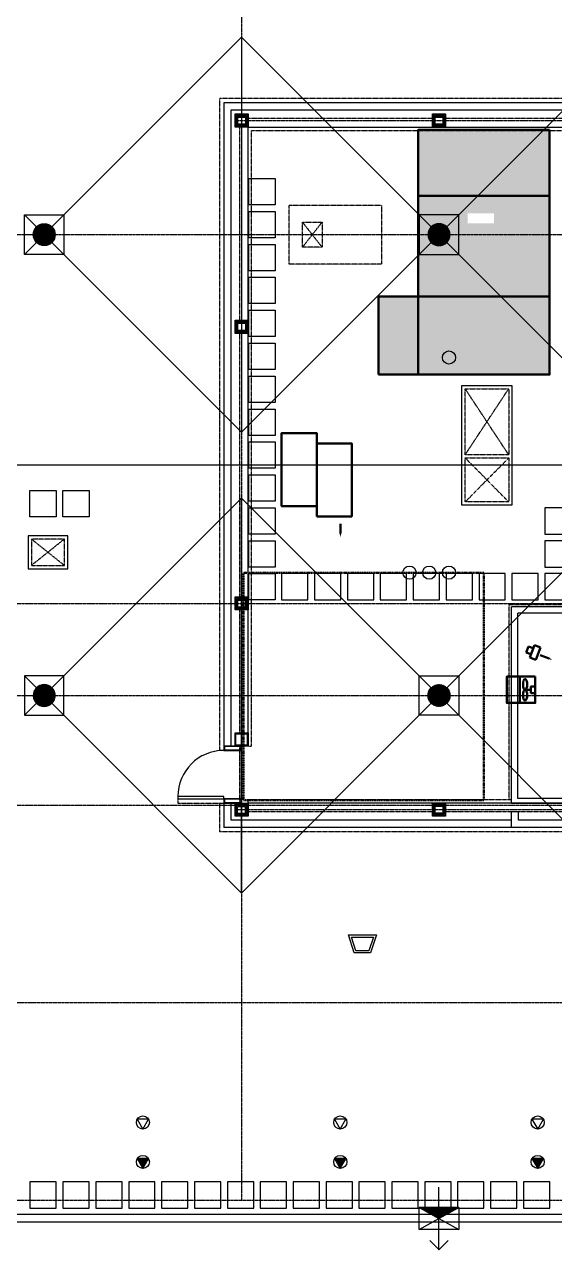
# Model space of a CAD drawing. Header units: inches. Extents: x 2704 to 6134, y 5265 to 7121.
# Drawn here: x 4041 to 4524, y 5284 to 6402 of the extents above; entities that cross this region are included whole.
import ezdxf

# ---------------------------------------------------------------- set-up
doc = ezdxf.new("R2010")
doc.units = ezdxf.units.IN
doc.header["$MEASUREMENT"] = 0
for name, pattern in [('CENTER2', [1.125, 0.75, -0.125, 0.125, -0.125]), ('DASHED2', [0.375, 0.25, -0.125]), ('HIDDEN2', [0.1875, 0.125, -0.0625])]:
    doc.linetypes.add(name, pattern=pattern)
doc.layers.get('0').update_dxf_attribs({"linetype": 'CONTINUOUS'})
for name, color, linetype in [('A_0_BLDGRD', 66, 'CENTER2'), ('A_9_CW_COPING', 2, 'CONTINUOUS'), ('A_9_PARAPET', 2, 'CONTINUOUS'), ('A_9_SCREEN WALL', 32, 'CONTINUOUS'), ('A_9_WALL', 31, 'CONTINUOUS'), ('A_MS_DRAINS', 7, 'CONTINUOUS'), ('A_MS_HATCH', 6, 'CONTINUOUS'), ('A_MS_HVAC', 2, 'CONTINUOUS'), ('A_MS_LIGHT', 3, 'CONTINUOUS'), ('A_MS_PAVERS', 1, 'CONTINUOUS'), ('A_MS_SLOPE_H', 3, 'CONTINUOUS'), ('A_MS_SLOPE_V', 1, 'CONTINUOUS'), ('columns', 2, 'CONTINUOUS'), ('M_1-9_DUCT', 9, 'CONTINUOUS'), ('M_2-9_SHAFT', 9, 'CONTINUOUS'), ('P_2-9_SLEEVE', 9, 'CONTINUOUS')]:
    doc.layers.add(name, color=color, linetype=linetype)
doc.layers.add('M-Anno-Text', color=8, linetype='CONTINUOUS', lineweight=20)
doc.layers.add('M-Hvac-Eqpm', color=34, linetype='CONTINUOUS', lineweight=50)

# ---------------------------------------------------------------- blocks, each defined once
blk = doc.blocks.new('RD-20DIA')
at = {"layer": 'A_MS_HATCH'}
h = blk.add_hatch(dxfattribs=at)
h.set_pattern_fill('ANSI37', color=256, scale=4, angle=90, style=0)
h.set_pattern_definition([(135, (-6240, -5706), (-0.35355339, -0.35355339), []), (225, (-6240, -5706), (0.35355339, -0.35355339), [])])
edge = h.paths.add_edge_path()
edge.add_arc((0, 0), 10, 0, 360)
at = {"layer": 'A_MS_DRAINS', "color": 30}
for p, q in [((-18, -18), (18, 18)), ((18, -18), (-18, 18))]:
    blk.add_line(p, q, dxfattribs=at)
at = {"layer": 'A_MS_DRAINS'}
blk.add_lwpolyline([(18, -18), (-18, -18), (-18, 18), (18, 18)], close=True, dxfattribs=at)
blk.add_circle((0, 0), 10, dxfattribs=at)
blk = doc.blocks.new('SD-6X24')
at = {"layer": 'A_MS_HATCH'}
h = blk.add_hatch(dxfattribs=at)
h.set_pattern_fill('ANSI37', color=256, scale=4, angle=270, style=0)
h.set_pattern_definition([(315, (-6969.3838, -6302.17434), (0.35355339, 0.35355339), []), (45, (-6969.3838, -6302.17434), (-0.35355339, 0.35355339), [])])
h.paths.add_polyline_path([(-18, -10), (0, 0), (18, -10)])
at = {"layer": 'A_MS_DRAINS'}
for p, q in [((0, 28.5), (0, -28.5)), ((-18, 10), (0, 0)), ((0, 0), (18, 10))]:
    blk.add_line(p, q, dxfattribs=at)
at = {"layer": 'A_MS_DRAINS', "const_width": 1}
blk.add_lwpolyline([(-8.5, 20), (0, 28.5), (8.5, 20)], dxfattribs=at)
at = {"layer": 'A_MS_DRAINS'}
for points in [[(-18, -10), (18, -10), (18, 10), (-18, 10)], [(-18, -10), (0, 0), (18, -10)]]:
    blk.add_lwpolyline(points, close=True, dxfattribs=at)
blk = doc.blocks.new('ARROWS')
blk.add_line((0, 0), (0.365, 0))
blk.add_solid([(0.365, 0.031), (0.365, -0.031), (0.5, 0)])
blk = doc.blocks.new('A$C5A135038')
at = {"layer": 'M-Hvac-Eqpm'}
blk.add_line((12, 22), (12, 16.7), dxfattribs=at)
for points in [[(24, 26), (0, 26), (0, 12), (24, 12)], [(15, 26), (9, 26), (9, 22), (15, 22)], [(24, 12), (0, 12), (0, 0), (24, 0)]]:
    blk.add_lwpolyline(points, close=True, dxfattribs=at)
for centre in [(7.1, 16.7), (16.9, 16.7)]:
    blk.add_ellipse(centre, major_axis=(-4.89, 0), ratio=0.393434, dxfattribs=at)
blk = doc.blocks.new('UHEATH')
for p, q in [((-1, 1), (-1, 0)), ((1, 1), (-1, 1)), ((-1, 0), (1, 0)), ((-0.5, 1.75), (0.5, 1.75)), ((-0.5, 1), (-0.5, 1.75)), ((0.5, 1.75), (0.5, 1)), ((1, 0), (1, 1))]:
    blk.add_line(p, q)

msp = doc.modelspace()

# ---------------------------------------------------------------- hatches: boundary and pattern name
at = {"layer": 'A_MS_HATCH'}
h = msp.add_hatch(dxfattribs=at)
h.set_pattern_fill('ANSI37', color=9, scale=4, angle=90, style=0)
h.set_pattern_definition([(315, (9227.35104, 11951.13416), (0.35355339, 0.35355339), []), (45, (9227.35104, 11951.13416), (-0.35355339, 0.35355339), [])])
h.paths.add_polyline_path([(4143.8038476, 5368), (4149, 5359), (4154.1961524, 5368)])
h = msp.add_hatch(dxfattribs=at)
h.set_pattern_fill('ANSI37', color=9, scale=4, angle=90, style=0)
h.set_pattern_definition([(315, (9407.35104, 11951.13416), (0.35355339, 0.35355339), []), (45, (9407.35104, 11951.13416), (-0.35355339, 0.35355339), [])])
h.paths.add_polyline_path([(4323.8038476, 5368), (4329, 5359), (4334.1961524, 5368)])
h = msp.add_hatch(dxfattribs=at)
h.set_pattern_fill('ANSI37', color=9, scale=4, angle=90, style=0)
h.set_pattern_definition([(315, (9587.35104, 11951.13416), (0.35355339, 0.35355339), []), (45, (9587.35104, 11951.13416), (-0.35355339, 0.35355339), [])])
h.paths.add_polyline_path([(4503.8038476, 5368), (4509, 5359), (4514.1961524, 5368)])
at = {"layer": 'A_MS_HVAC'}
h = msp.add_hatch(dxfattribs=at)
h.set_pattern_fill('DOTS', color=6, scale=84, style=0)
h.set_pattern_definition([(180, (12027, 1440), (-2.625, 5.25), [0, -5.25])])
h.paths.add_polyline_path([(4399.8997987, 6153.5), (4519.8997987, 6153.5), (4519.8997987, 6082.5), (4399.8997987, 6082.5)])
h.paths.add_polyline_path([(4399.8997987, 6082.5), (4363.8997987, 6082.5), (4363.8997987, 6153.5), (4399.8997987, 6153.5)])
h.paths.add_polyline_path([(4399.8997987, 6153.5), (4399.8997987, 6245.5), (4519.8997987, 6245.5), (4519.8997987, 6153.5)])
h.paths.add_polyline_path([(4469.1389205, 6220.3217166), (4469.1389205, 6229.3217166), (4445.1389205, 6229.3217166), (4445.1389205, 6220.3217166)], flags=16)
h.paths.add_polyline_path([(4399.8997987, 6245.5), (4399.8997987, 6305.5), (4519.8997987, 6305.5), (4519.8997987, 6245.5)])
h.paths.add_polyline_path([(5255.1016635, 6119.4439459), (5239.7188063, 6119.4439459), (5239.7188063, 6126.6439459), (5255.1016635, 6126.6439459)], flags=9)

# ---------------------------------------------------------------- linework, layer by layer
at = {"layer": 'A_0_BLDGRD'}
for p, q in [((4239, 6670), (4239, 5330)), ((3155, 6210), (5683, 6210)), ((3155, 5874), (5683, 5874)), ((3155, 5790), (5683, 5790)), ((3155, 5690), (5711, 5690)), ((5503, 5510), (3155, 5510)), ((5323, 5330), (3155, 5330))]:
    msp.add_line(p, q, dxfattribs=at)
at = {"layer": 'A_9_CW_COPING'}
for points in [[(5523, 5674.5), (5523, 5490), (5343, 5490), (5343, 5310), (3495, 5310), (3495, 5490), (3135, 5490), (3135, 6510), (3495, 6510), (3495, 6690), (5343, 6690), (5343, 6510), (5523, 6510), (5523, 6325.5)], [(5516, 5674.5), (5516, 5497), (5336, 5497), (5336, 5317), (3502, 5317), (3502, 5497), (3142, 5497), (3142, 6503), (3502, 6503), (3502, 6683), (5336, 6683), (5336, 6503), (5516, 6503), (5516, 6325.5)]]:
    msp.add_lwpolyline(points, dxfattribs=at)
at = {"layer": 'A_9_PARAPET'}
msp.add_lwpolyline([(4222.875, 5696.0029885), (4222.875, 5698.0029885), (4180.8809769, 5698.0029885), (4180.8809769, 5696.0029885)], close=True, dxfattribs=at)
msp.add_arc((4222.875, 5698.0029885), 41.9940231, 90, 180, dxfattribs=at)
at = {"layer": 'A_9_SCREEN WALL', "linetype": 'HIDDEN2'}
for p, q in [((5711.125, 6334.125), (4218.875, 6334.125)), ((4218.875, 6334.125), (4218.875, 5739.9970115)), ((4245, 5743.9970115), (4248, 5743.9970115)), ((4222.875, 5739.9970115), (4218.875, 5739.9970115)), ((4180.8809769, 5696.0029885), (4180.8809769, 5692.0029885)), ((4180.8809769, 5692.0029885), (4222.875, 5692.0029885)), ((4218.875, 5692.0029885), (4218.875, 5665.875)), ((5711.125, 5665.875), (4218.875, 5665.875))]:
    msp.add_line(p, q, dxfattribs=at)
at = {"layer": 'A_9_SCREEN WALL'}
for p, q in [((5707.125, 6330.125), (4222.875, 6330.125)), ((4222.875, 6330.125), (4222.875, 5743.9970115)), ((4229.375, 6323.625), (4577, 6323.625)), ((4229.375, 5743.9970115), (4229.375, 6323.625)), ((4222.875, 5692.0029885), (4222.875, 5669.875)), ((4229.375, 5676.375), (4229.375, 5692.0029885)), ((4485, 5676.375), (4229.375, 5676.375)), ((4491.5, 5684.0029885), (4485, 5684.0029885)), ((4491.5, 5676.375), (4491.5, 5684.0029885)), ((5049.25, 5676.375), (4491.5, 5676.375)), ((5707.125, 5669.875), (4222.875, 5669.875))]:
    msp.add_line(p, q, dxfattribs=at)
at = {"layer": 'A_9_SCREEN WALL', "color": 66, "linetype": 'CENTER2'}
for p, q in [((4233.8817138, 6314), (5693, 6314)), ((5692.2093789, 5686), (4233.8817138, 5686))]:
    msp.add_line(p, q, dxfattribs=at)
at = {"layer": 'A_9_SCREEN WALL', "color": 2, "linetype": 'HIDDEN2'}
for p, q in [((4413, 6315.9970115), (4245, 6315.9970115)), ((4593, 6315.9970115), (4425, 6315.9970115)), ((4237, 6307.9970115), (4237, 6132.0029885)), ((4237, 6119.9970115), (4237, 5880.0029885)), ((4237, 5867.9970115), (4237, 5756.0029885)), ((4237, 5743.9970115), (4237, 5692.0029885)), ((4413, 5684.0029885), (4245, 5684.0029885)), ((4593, 5684.0029885), (4425, 5684.0029885))]:
    msp.add_line(p, q, dxfattribs=at)
at = {"layer": 'A_9_SCREEN WALL', "color": 2}
for points in [[(4233, 6320.0029885), (4245, 6320.0029885), (4245, 6307.9970115), (4233, 6307.9970115)], [(4233.8817138, 6319.0473235), (4244.2093789, 6319.0473235), (4244.2093789, 6308.8455662), (4233.8817138, 6308.8455662)], [(4413, 6320.0029885), (4425, 6320.0029885), (4425, 6307.9970115), (4413, 6307.9970115)], [(4413.8817138, 6319.0473235), (4424.2093789, 6319.0473235), (4424.2093789, 6308.8455662), (4413.8817138, 6308.8455662)], [(4233, 6132.0029885), (4245, 6132.0029885), (4245, 6119.9970115), (4233, 6119.9970115)], [(4233.8817138, 6131.0473235), (4244.2093789, 6131.0473235), (4244.2093789, 6120.8455662), (4233.8817138, 6120.8455662)], [(4233, 5880.0029885), (4245, 5880.0029885), (4245, 5867.9970115), (4233, 5867.9970115)], [(4233.8817138, 5879.0473235), (4244.2093789, 5879.0473235), (4244.2093789, 5868.8455662), (4233.8817138, 5868.8455662)], [(4233, 5756.0029885), (4245, 5756.0029885), (4245, 5743.9970115), (4233, 5743.9970115)], [(4233.8817138, 5755.0473235), (4244.2093789, 5755.0473235), (4244.2093789, 5744.8455662), (4233.8817138, 5744.8455662)], [(4238.5, 5740.4970115), (4238.5, 5743.4970115), (4223.375, 5743.4970115), (4223.375, 5740.4970115)], [(4238.5, 5692.5029885), (4238.5, 5695.5029885), (4223.375, 5695.5029885), (4223.375, 5692.5029885)], [(4233, 5692.0029885), (4245, 5692.0029885), (4245, 5679.9970115), (4233, 5679.9970115)], [(4233.8817138, 5691.0473235), (4244.2093789, 5691.0473235), (4244.2093789, 5680.8455662), (4233.8817138, 5680.8455662)], [(4413, 5692.0029885), (4425, 5692.0029885), (4425, 5679.9970115), (4413, 5679.9970115)], [(4413.8817138, 5691.0473235), (4424.2093789, 5691.0473235), (4424.2093789, 5680.8455662), (4413.8817138, 5680.8455662)]]:
    msp.add_lwpolyline(points, close=True, dxfattribs=at)
at = {"layer": 'A_9_SCREEN WALL'}
for points in [[(4245, 5743.9970115), (4245, 6307.9970115), (4575, 6307.9970115)], [(4245, 5692.0029885), (4245, 5695.0029885)], [(4493, 5692.0029885), (4245, 5692.0029885)], [(5057.75, 5692.0029885), (4493, 5692.0029885)], [(4485, 5669.875), (4485, 5684.0029885)]]:
    msp.add_lwpolyline(points, dxfattribs=at)
at = {"layer": 'A_9_SCREEN WALL', "linetype": 'HIDDEN2'}
for points in [[(4248, 5743.9970115), (4248, 6304.9970115), (4577, 6304.9970115)], [(4483, 5695.0029885), (4483, 5873), (4531, 5873)], [(4485, 5695.0029885), (4245, 5695.0029885)]]:
    msp.add_lwpolyline(points, dxfattribs=at)
at = {"layer": 'A_9_SCREEN WALL', "color": 2}
for points in [[(4239, 5739.9970115), (4239, 5743.9970115), (4222.875, 5743.9970115), (4222.875, 5739.9970115), (4239, 5739.9970115)], [(4239, 5692.0029885), (4239, 5696.0029885), (4222.875, 5696.0029885), (4222.875, 5692.0029885), (4239, 5692.0029885)]]:
    msp.add_lwpolyline(points, dxfattribs=at)
at = {"layer": 'A_9_WALL'}
for p, q in [((4485, 5692.0029885), (4485, 5871)), ((4531, 5871), (4485, 5871)), ((4491, 5696.1279885), (4491, 5865)), ((4531, 5865), (4491, 5865)), ((4485, 5692.0029885), (5055.75, 5692.0029885)), ((5049.25, 5696.1279885), (4491, 5696.1279885))]:
    msp.add_line(p, q, dxfattribs=at)
at = {"layer": 'A_MS_DRAINS', "color": 3}
for points in [[(4143.8038476, 5404), (4149, 5395), (4154.1961524, 5404)], [(4323.8038476, 5404), (4329, 5395), (4334.1961524, 5404)], [(4503.8038476, 5404), (4509, 5395), (4514.1961524, 5404)], [(4143.8038476, 5368), (4149, 5359), (4154.1961524, 5368)], [(4323.8038476, 5368), (4329, 5359), (4334.1961524, 5368)], [(4503.8038476, 5368), (4509, 5359), (4514.1961524, 5368)]]:
    msp.add_lwpolyline(points, close=True, dxfattribs=at)
for centre in [(4149, 5401), (4329, 5401), (4509, 5401), (4149, 5365), (4329, 5365), (4509, 5365)]:
    msp.add_circle(centre, 6, dxfattribs=at)
at = {"layer": 'A_MS_HVAC', "linetype": 'HIDDEN2'}
for p, q in [((4312.5002771, 6198.5), (4294.5002771, 6221.5)), ((4294.5002771, 6198.5), (4312.5002771, 6221.5))]:
    msp.add_line(p, q, dxfattribs=at)
for points in [[(4282.5002771, 6183), (4282.5002771, 6237), (4366.5002771, 6237), (4366.5002771, 6183)], [(4312.5002771, 6221.5), (4312.5002771, 6198.5), (4294.5002771, 6198.5), (4294.5002771, 6221.5)]]:
    msp.add_lwpolyline(points, close=True, dxfattribs=at)
at = {"layer": 'A_MS_LIGHT'}
for points in [[(4356.6074254, 5555.5123318), (4341.6925746, 5555.5123318), (4336.4054341, 5571.9429867), (4361.8945659, 5571.9429867)], [(4355.15, 5557.5123318), (4355.15, 5557.5123318), (4343.15, 5557.5123318), (4339.15, 5569.9429867), (4359.15, 5569.9429867), (4355.15, 5557.5123318)]]:
    msp.add_lwpolyline(points, close=True, dxfattribs=at)
at = {"layer": 'A_MS_PAVERS'}
for points in [[(4269.5, 6261.125), (4269.5, 6237.125), (4245.5, 6237.125), (4245.5, 6261.125)], [(4269.5, 6231.125), (4269.5, 6207.125), (4245.5, 6207.125), (4245.5, 6231.125)], [(4269.5, 6201.125), (4269.5, 6177.125), (4245.5, 6177.125), (4245.5, 6201.125)], [(4269.5, 6171.125), (4269.5, 6147.125), (4245.5, 6147.125), (4245.5, 6171.125)], [(4269.5, 6141.125), (4269.5, 6117.125), (4245.5, 6117.125), (4245.5, 6141.125)], [(4269.5, 6111.125), (4269.5, 6087.125), (4245.5, 6087.125), (4245.5, 6111.125)], [(4269.5, 6081.125), (4269.5, 6057.125), (4245.5, 6057.125), (4245.5, 6081.125)], [(4269.5, 6051.125), (4269.5, 6027.125), (4245.5, 6027.125), (4245.5, 6051.125)], [(4269.5, 6021.125), (4269.5, 5997.125), (4245.5, 5997.125), (4245.5, 6021.125)], [(4269.5, 5991.125), (4269.5, 5967.125), (4245.5, 5967.125), (4245.5, 5991.125)], [(4070, 5977), (4070, 5953), (4046, 5953), (4046, 5977)], [(4100, 5977), (4100, 5953), (4076, 5953), (4076, 5977)], [(4269.5, 5961.125), (4269.5, 5937.125), (4245.5, 5937.125), (4245.5, 5961.125)], [(4539.5, 5961.125), (4515.5, 5961.125), (4515.5, 5937.125), (4539.5, 5937.125)], [(4269.5, 5931.125), (4269.5, 5907.125), (4245.5, 5907.125), (4245.5, 5931.125)], [(4539.5, 5931.125), (4515.5, 5931.125), (4515.5, 5907.125), (4539.5, 5907.125)], [(4269.5, 5901.125), (4269.5, 5877.125), (4245.5, 5877.125), (4245.5, 5901.125)], [(4299.5, 5901.125), (4275.5, 5901.125), (4275.5, 5877.125), (4299.5, 5877.125)], [(4329.5, 5901.125), (4305.5, 5901.125), (4305.5, 5877.125), (4329.5, 5877.125)], [(4359.5, 5901.125), (4335.5, 5901.125), (4335.5, 5877.125), (4359.5, 5877.125)], [(4389.5, 5901.125), (4365.5, 5901.125), (4365.5, 5877.125), (4389.5, 5877.125)], [(4419.5, 5901.125), (4395.5, 5901.125), (4395.5, 5877.125), (4419.5, 5877.125)], [(4449.5, 5901.125), (4425.5, 5901.125), (4425.5, 5877.125), (4449.5, 5877.125)], [(4479.5, 5901.125), (4455.5, 5901.125), (4455.5, 5877.125), (4479.5, 5877.125)], [(4509.5, 5901.125), (4485.5, 5901.125), (4485.5, 5877.125), (4509.5, 5877.125)], [(4539.5, 5901.125), (4515.5, 5901.125), (4515.5, 5877.125), (4539.5, 5877.125)], [(4070, 5323), (4070, 5347), (4046, 5347), (4046, 5323)], [(4100, 5323), (4100, 5347), (4076, 5347), (4076, 5323)], [(4130, 5323), (4130, 5347), (4106, 5347), (4106, 5323)], [(4160, 5323), (4160, 5347), (4136, 5347), (4136, 5323)], [(4190, 5323), (4190, 5347), (4166, 5347), (4166, 5323)], [(4220, 5323), (4220, 5347), (4196, 5347), (4196, 5323)], [(4250, 5323), (4250, 5347), (4226, 5347), (4226, 5323)], [(4280, 5323), (4280, 5347), (4256, 5347), (4256, 5323)], [(4310, 5323), (4310, 5347), (4286, 5347), (4286, 5323)], [(4340, 5323), (4340, 5347), (4316, 5347), (4316, 5323)], [(4370, 5323), (4370, 5347), (4346, 5347), (4346, 5323)], [(4400, 5323), (4400, 5347), (4376, 5347), (4376, 5323)], [(4430, 5323), (4430, 5347), (4406, 5347), (4406, 5323)], [(4460, 5323), (4460, 5347), (4436, 5347), (4436, 5323)], [(4490, 5323), (4490, 5347), (4466, 5347), (4466, 5323)], [(4520, 5323), (4520, 5347), (4496, 5347), (4496, 5323)]]:
    msp.add_lwpolyline(points, close=True, dxfattribs=at)
at = {"layer": 'A_MS_SLOPE_H'}
for p, q in [((4239, 6390), (4239, 6030)), ((4575, 6000), (3142, 6000)), ((4239, 5610), (4239, 5970))]:
    msp.add_line(p, q, dxfattribs=at)
at = {"layer": 'A_MS_SLOPE_V'}
for p, q in [((4816.375, 6607.375), (4437, 6228)), ((4077, 6228), (4239, 6390)), ((4239, 6390), (4401, 6228)), ((4077, 6192), (4239, 6030)), ((4239, 6030), (4401, 6192)), ((4575, 6054), (4437, 6192)), ((4077, 5808), (4239, 5970)), ((4239, 5970), (4401, 5808)), ((4575, 5946), (4437, 5808)), ((4077, 5772), (4239, 5610)), ((4239, 5610), (4401, 5772)), ((4816.375, 5392.625), (4437, 5772))]:
    msp.add_line(p, q, dxfattribs=at)
at = {"layer": 'columns'}
for points in [[(4234.6086125, 6318.0823612), (4243.3171626, 6318.0823612), (4243.3171626, 6309.8263843), (4234.6086125, 6309.8263843)], [(4235.4903263, 6317.1266963), (4242.5265416, 6317.1266963), (4242.5265416, 6310.674939), (4235.4903263, 6310.674939)], [(4414.6086125, 6318.0823612), (4423.3171626, 6318.0823612), (4423.3171626, 6309.8263843), (4414.6086125, 6309.8263843)], [(4415.4903263, 6317.1266963), (4422.5265416, 6317.1266963), (4422.5265416, 6310.674939), (4415.4903263, 6310.674939)], [(4234.6086125, 6130.1623626), (4243.3171626, 6130.1623626), (4243.3171626, 6121.9063857), (4234.6086125, 6121.9063857)], [(4235.4903263, 6129.2066977), (4242.5265416, 6129.2066977), (4242.5265416, 6122.7549404), (4235.4903263, 6122.7549404)], [(4234.6525851, 5877.8439947), (4243.3611352, 5877.8439947), (4243.3611352, 5869.5880178), (4234.6525851, 5869.5880178)], [(4235.5342988, 5876.8883298), (4242.5705141, 5876.8883298), (4242.5705141, 5870.4365725), (4235.5342988, 5870.4365725)], [(4234.4594585, 5689.9902311), (4243.1680086, 5689.9902311), (4243.1680086, 5681.7342541), (4234.4594585, 5681.7342541)], [(4235.3411723, 5689.0345661), (4242.3773876, 5689.0345661), (4242.3773876, 5682.5828088), (4235.3411723, 5682.5828088)], [(4414.6086125, 5690.0823612), (4423.3171626, 5690.0823612), (4423.3171626, 5681.8263843), (4414.6086125, 5681.8263843)], [(4415.4903263, 5689.1266963), (4422.5265416, 5689.1266963), (4422.5265416, 5682.674939), (4415.4903263, 5682.674939)]]:
    msp.add_lwpolyline(points, close=True, dxfattribs=at)
at = {"layer": 'M-Hvac-Eqpm'}
for p, q in [((4519.8997987, 6245.5), (4399.8997987, 6245.5)), ((4519.8997987, 6153.5), (4399.8997987, 6153.5))]:
    msp.add_line(p, q, dxfattribs=at)
for points in [[(4519.8997987, 6305.5), (4399.8997987, 6305.5), (4399.8997987, 6082.5), (4519.8997987, 6082.5)], [(4363.8997987, 6082.5), (4399.8997987, 6082.5), (4399.8997987, 6153.5), (4363.8997987, 6153.5)], [(4307.5, 5962.7072126), (4307.5, 6029.2357375), (4275.5, 6029.2357375), (4275.5, 5962.7072126)], [(4307.5, 5953.2357375), (4307.5, 6019.7642625), (4339.5, 6019.7642625), (4339.5, 5953.2357375)]]:
    msp.add_lwpolyline(points, close=True, dxfattribs=at)
at = {"layer": 'M-Hvac-Eqpm', "linetype": 'DASHED2'}
msp.add_lwpolyline([(4459.838959, 5901.7724643), (4240.7083228, 5901.7724643), (4240.7083228, 5694.6079505), (4459.838959, 5694.6079505)], close=True, dxfattribs=at)
at = {"layer": 'M_1-9_DUCT', "linetype": 'HIDDEN2'}
for p, q in [((4442.9375, 6009.5), (4482.5625, 6069.5)), ((4482.5625, 6009.5), (4442.9375, 6069.5)), ((4442.9375, 5966.5), (4482.5625, 6006.5)), ((4482.5625, 5966.5), (4442.9375, 6006.5)), ((4077.375, 5932.625), (4047.375, 5908.625)), ((4047.375, 5932.625), (4077.375, 5908.625))]:
    msp.add_line(p, q, dxfattribs=at)
for points in [[(4482.5625, 6069.5), (4482.5625, 6009.5), (4442.9375, 6009.5), (4442.9375, 6069.5)], [(4482.5625, 6006.5), (4482.5625, 5966.5), (4442.9375, 5966.5), (4442.9375, 6006.5)], [(4047.375, 5932.625), (4047.375, 5908.625), (4077.375, 5908.625), (4077.375, 5932.625)]]:
    msp.add_lwpolyline(points, close=True, dxfattribs=at)
at = {"layer": 'M_2-9_SHAFT'}
for points in [[(4485.5625, 6072.5), (4485.5625, 5963.5), (4439.9375, 5963.5), (4439.9375, 6072.5)], [(4044.375, 5935.625), (4044.375, 5905.625), (4080.375, 5905.625), (4080.375, 5935.625)]]:
    msp.add_lwpolyline(points, close=True, dxfattribs=at)
at = {"layer": 'P_2-9_SLEEVE'}
for centre in [(4428.125, 6098), (4392.125, 5902), (4410.125, 5902), (4428.125, 5902)]:
    msp.add_circle(centre, 6, dxfattribs=at)

# ---------------------------------------------------------------- block references
at = {"rotation": 180.0000000000002}
msp.add_blockref('RD-20DIA', (4059, 6210), dxfattribs=at)
at = {"xscale": -1}
for name, p, rotation in [('RD-20DIA', (4419, 6210), 180), ('RD-20DIA', (4059, 5790), 359.9999999999998), ('SD-6X24', (4419, 5313.5), 180)]:
    msp.add_blockref(name, p, dxfattribs=dict(at, rotation=rotation))
msp.add_blockref('RD-20DIA', (4419, 5790))
at = {"layer": 'M-Anno-Text', "xscale": -1, "rotation": 270}
msp.add_blockref('A$C5A135038', (4480.8625763, 5783.2402224), dxfattribs=at)
at = {"layer": 'M-Hvac-Eqpm'}
for name, p, xscale, yscale, zscale, rotation in [('ARROWS', (4329.0721883, 5946.3475859), 24, 24, 24, 270), ('UHEATH', (4509.5386291, 5828.3046727), -5.999999999999312, 6.000000000000107, 6, 69.75660986878826), ('ARROWS', (4511.177383, 5826.7095166), -24.00000000000001, 24.00000000000001, 24, 159.7566098687908)]:
    msp.add_blockref(name, p, dxfattribs=dict(at, xscale=xscale, yscale=yscale, zscale=zscale, rotation=rotation))

doc.saveas('drawing.dxf')
